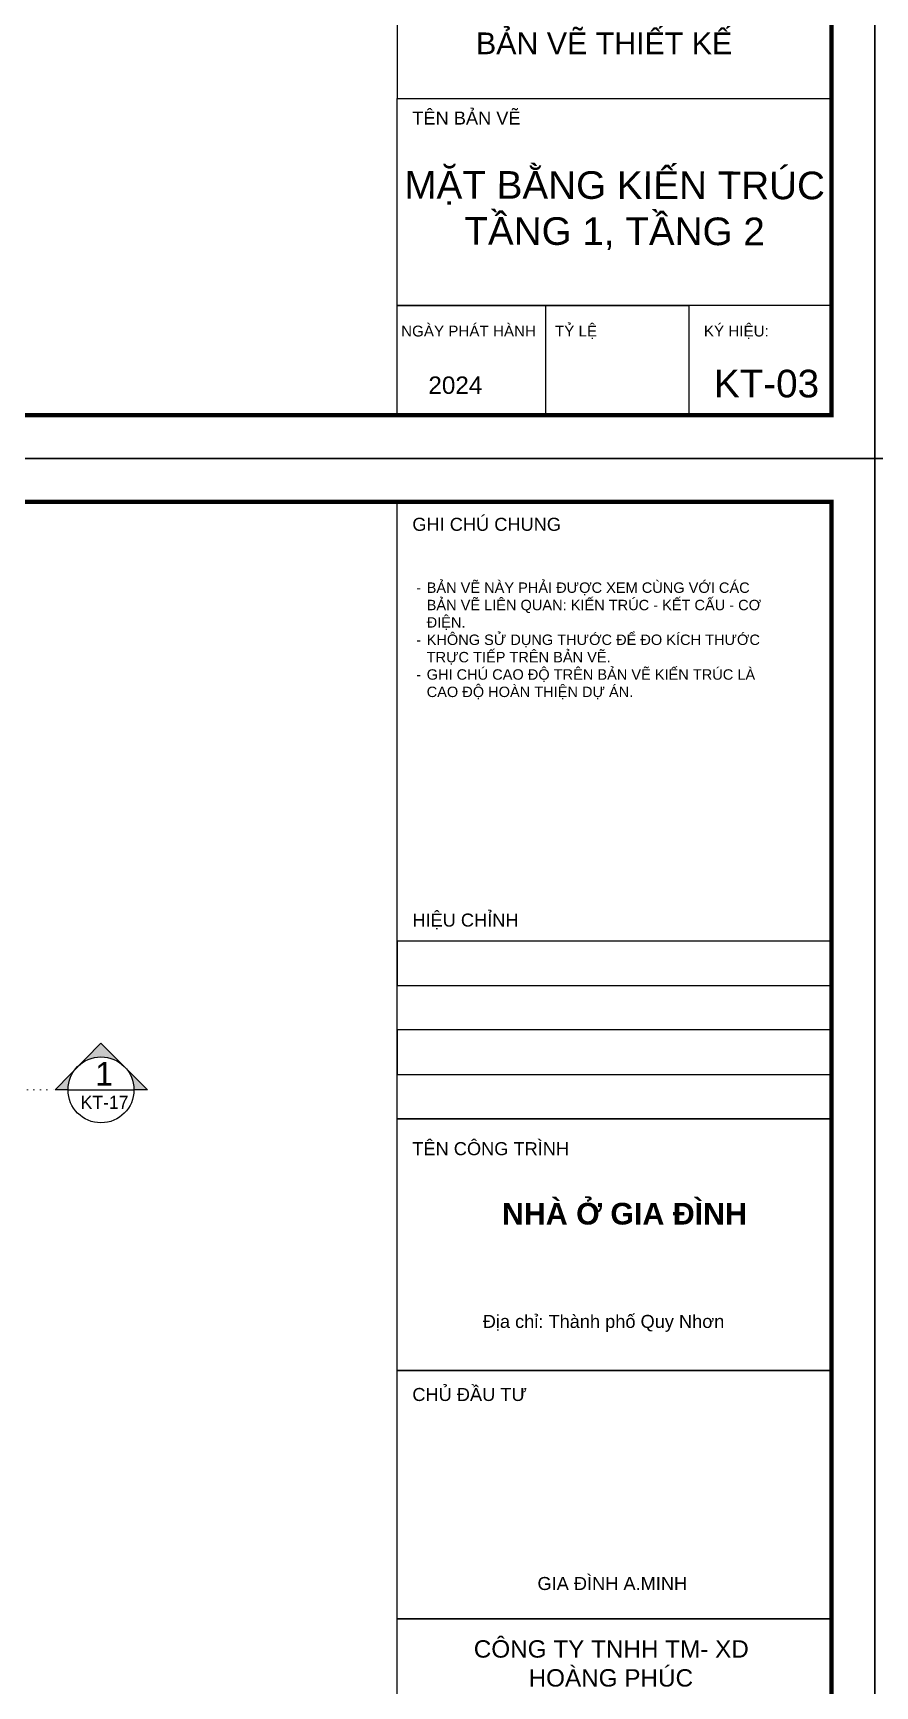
# Model space of a CAD drawing. Header units: inches. Extents: x 236662 to 497023, y -248575 to 81795.
# Drawn here: x 309536 to 317662, y -40259 to -24294 of the extents above; entities that cross this region are included whole.
import ezdxf
from ezdxf.enums import TextEntityAlignment as Align

# ---------------------------------------------------------------- set-up
doc = ezdxf.new("R2010")
doc.units = ezdxf.units.IN
doc.header["$LTSCALE"] = 10
doc.header["$MEASUREMENT"] = 0
doc.linetypes.add('CENTER2', pattern=[1.125, 0.75, -0.125, 0.125, -0.125])
doc.linetypes.add('DOT2', pattern=[0.125, 0, -0.125])
for name, color, linetype in [('01. HP_TEXT', 9, 'Continuous'), ('07. HP_KY HIEU', 43, 'Continuous'), ('truc', 2, 'CENTER2')]:
    doc.layers.add(name, color=color, linetype=linetype)
for name, color, linetype, lineweight in [('02. HP_BE TONG', 1, 'Continuous', 35), ('06. HP_THAY 1', 134, 'Continuous', 15), ('GHICHU', 7, 'Continuous', 9)]:
    doc.layers.add(name, color=color, linetype=linetype, lineweight=lineweight)
doc.layers.add('Tpl_Bound', color=1, linetype='Continuous', plot=False)
doc.styles.add('AVO', font='VNI-Avo-Bold.TTF')
doc.styles.get("Standard").update_dxf_attribs({"font": 'Arial.ttf'})
doc.styles.add('TA1', font='Arial.ttf')
doc.styles.add('TEXT (none)', font='Arial.ttf')

# ---------------------------------------------------------------- blocks, each defined once
blk = doc.blocks.new('KHUNG TEN A-3')
at = {"layer": '01. HP_TEXT'}
for points in [[(365.0000000000002, 220.9510433979019), (365.0000000000002, 292), (414.9999999999998, 292), (414.9999999999998, 220.9510433979019)], [(365.0000000000002, 241.4137818813176), (365.0000000000002, 236.2980972604635), (414.9999999999998, 236.2980972604635), (414.9999999999998, 241.4137818813176)], [(365.0000000000002, 231.1824126396102), (365.0000000000002, 236.2980972604635), (414.9999999999998, 236.2980972604635), (414.9999999999998, 231.1824126396102)], [(365.0000000000002, 231.1824126396102), (365.0000000000002, 226.0667280187561), (414.9999999999998, 226.0667280187561), (414.9999999999998, 231.1824126396102)], [(365.0000000000002, 220.9510433979019), (365.0000000000002, 226.0667280187561), (414.9999999999998, 226.0667280187561), (414.9999999999998, 220.9510433979019)], [(365.0000000000002, 191.9453258478782), (365.0000000000002, 220.9510433979019), (414.9999999999998, 220.9510433979019), (414.9999999999998, 191.9453258478782)], [(365.0000000000002, 163.3445738685962), (365.0000000000002, 191.9453258478782), (414.9999999999998, 191.9453258478782), (414.9999999999998, 163.3445738685962)], [(365.0000000000002, 116.7386527405854), (365.0000000000002, 163.3445738685962), (414.9999999999998, 163.3445738685962), (414.9999999999998, 116.7386527405854)], [(365.0000000000002, 61.34857596289418), (365.0000000000002, 41.47062960710662), (414.9999999999998, 41.47062960710662), (414.9999999999998, 61.34857596289418)], [(365.0000000000002, 17.61216440969178), (365.0000000000002, 41.47062960710662), (414.9999999999998, 41.47062960710662), (414.9999999999998, 17.61216440969178)], [(365.0000000000002, 5.000000000000682), (365.0000000000002, 17.61216440969178), (398.5623552153565, 17.61216440969178), (398.5623552153565, 5.000000000000682)], [(398.5623552153565, 5.000000000000682), (382.1247104307132, 5.000000000000682), (382.1247104307132, 17.61216440969178), (398.5623552153565, 17.61216440969178)], [(398.5623552153565, 5.000000000000682), (414.9999999999998, 5.000000000000682), (414.9999999999998, 17.61216440969178), (398.5623552153565, 17.61216440969178)]]:
    blk.add_lwpolyline(points, close=True, dxfattribs=at)
at = {"layer": '02. HP_BE TONG', "color": 1, "const_width": 0.5}
blk.add_lwpolyline([(15.00000000000011, 5.000000000000682), (414.9999999999998, 5.000000000000682), (414.9999999999998, 292), (15.00000000000011, 292)], close=True, dxfattribs=at)
at = {"layer": '06. HP_THAY 1'}
blk.add_lwpolyline([(1.137e-13, 297), (420.0000000000002, 297), (420.0000000000002, 6.821e-13), (1.137e-13, 6.821e-13)], close=True, dxfattribs=at)
at = {"layer": 'Defpoints'}
blk.add_lwpolyline([(1.137e-13, 6.821e-13), (419.9999999999998, 6.821e-13), (419.9999999999998, 297), (1.137e-13, 297)], close=True, dxfattribs=at)
at = {"layer": '01. HP_TEXT', "color": 7, "style": 'TA1'}
for s, height, p in [('GHI CHÚ CHUNG', 1.5, (366.7500000000002, 288.6716646632499)), ('HIỆU CHỈNH', 1.5, (366.7500000000002, 243.0859675091103)), ('TÊN CÔNG TRÌNH', 1.5, (366.7500000000002, 216.7542137861135)), ('CHỦ ĐẦU TƯ', 1.5, (366.7500000000002, 188.4398629314153)), ('TÊN BẢN VẼ', 1.5, (366.7500000000002, 38.47062960710696)), ('NGÀY PHÁT HÀNH', 1.249999999999999, (365.4570158360685, 14.05616144354621)), ('TỶ LỆ', 1.249999999999999, (383.1621541026194, 14.05616144354621)), ('KÝ HIỆU:', 1.249999999999999, (400.3123552153566, 14.05616144354621)), ('2024', 2, (368.59584386667, 7.449146253301705))]:
    blk.add_text(s, height=height, dxfattribs=at).set_placement(p)
at = {"layer": '01. HP_TEXT', "style": 'TA1'}
blk.add_text('BẢN VẼ THIẾT KẾ', height=2.499999999999999, dxfattribs=at).set_placement((388.8257329496529, 47.82272105315337), align=Align.MIDDLE_CENTER)
at = {"layer": '01. HP_TEXT', "attachment_point": 1}
for s, width, gutter_width, heights, insert, char_height, style in [('\\pi-1.2,l2.4,t2.4,4.8;-^IBẢN VẼ NÀY PHẢI ĐƯỢC XEM CÙNG VỚI CÁC \\P\\pi0,t4.8;BẢN VẼ LIÊN QUAN: KIẾN TRÚC - KẾT CẤU - CƠ \\PĐIỆN.\\P\\pi-1.2,t2.4,4.8;-^IKHÔNG SỬ DỤNG THƯỚC ĐỂ ĐO KÍCH THƯỚC \\P\\pi0,t4.8;TRỰC TIẾP TRÊN BẢN VẼ.\\P\\pi-1.2,t2.4,4.8;-^IGHI CHÚ CAO ĐỘ TRÊN BẢN VẼ KIẾN TRÚC LÀ \\P\\pi0,t4.8;CAO ĐỘ HOÀN THIỆN DỰ ÁN.', 42.63333691882796, 2.41112149158539, [32.3624766892565], (365.9999999999998, 282.7250599928623), 1.199999999999999, 'TEXT (none)'), ('\\pi10.25739;{\\fArial|b1|i0|c0|p34;NHÀ Ở GIA ĐÌNH}', 48.19043261467763, 0.0339382396561059, [17.71915629130297], (366.8095673853226, 211.2654273467462), 2.499999999999999, 'TA1'), ('\\pxi4.78245;CÔNG TY TNHH TM- XD \\P\\pi5.60885;      HOÀNG PHÚC', 53.45720519136125, 0.0254536797420794, [0], (364.2567647546758, 160.8803418782288), 2, 'TA1')]:
    blk.add_mtext_dynamic_manual_height_columns(s, width=width, gutter_width=gutter_width, heights=heights, dxfattribs=dict(at, insert=insert, char_height=char_height, style=style))
at = {"layer": '01. HP_TEXT', "color": 7, "char_height": 1.5, "attachment_point": 1, "style": 'TA1'}
for s, width, insert in [('\\A1;\\pxi-0.29899,l2,t4.70101,11.70101;Địa chỉ: Thành phố Quy Nhơn', 34.85130559429364, (372.2999021201751, 198.356034028928)), ('\\A1;\\pxi-1,l2,t4,11;GIA ĐÌNH A.MINH', 42.63333691882796, (379.6557956376802, 168.1681035332665))]:
    blk.add_mtext_dynamic_manual_height_columns(s, width=width, gutter_width=2.41112149158539, heights=[62.37116073187635], dxfattribs=dict(at, insert=insert))
blk = doc.blocks.new('sdfssdas')
at = {"lineweight": -3}
h = blk.add_hatch(color=256, dxfattribs=at)
edge = h.paths.add_edge_path()
edge.add_line((1902405, -245251.2094973724), (1902533.644847914, -245251.2094973722))
edge.add_ellipse((1902860.31151458, -245251.2094973711), major_axis=(-230.9882151873045, 230.9882151873045), ratio=0.999999999997832, start_angle=7.339835921497979, end_angle=45.00000000026131, ccw=False)
edge.add_line((1902601.706332402, -245051.6237492283), (1902405, -245251.2094973723))
edge = h.paths.add_edge_path()
edge.add_ellipse((1902860.31151458, -245251.2094973719), major_axis=(-230.9882151872279, 230.9882151872279), ratio=0.999999999995634, start_angle=314.99999999987494, end_angle=353.4927594007128, ccw=False)
edge.add_ellipse((1902860.31151458, -245251.209497372), major_axis=(-319.2831402481585, 69.06075198620113), ratio=0.9999999999966105, start_angle=237.2050219233946, end_angle=282.20502192325523, ccw=False)
edge.add_line((1903091.299729768, -245020.2212821844), (1902860.31151458, -244789.2330669968))
edge.add_line((1902860.31151458, -244789.2330669967), (1902656.989042233, -244995.5318030975))
edge = h.paths.add_edge_path()
edge.add_ellipse((1902860.31151458, -245251.2094973728), major_axis=(-109.3525430184075, 307.8199675923386), ratio=0.999999999990358, start_angle=250.4425005864913, end_angle=295.44250058605934, ccw=False)
edge.add_line((1903186.978181248, -245251.209497372), (1903322.287944956, -245251.2094973717))
edge.add_line((1903322.287944956, -245251.2094973717), (1903091.299729768, -245020.2212821843))
blk.add_line((1902533.644847914, -245251.209497373), (1903186.978181248, -245251.2094973728), dxfattribs=at)
blk.add_lwpolyline([(1902533.644847914, -245251.2094973722), (1902405, -245251.2094973723), (1902860.31151458, -244789.2330669967), (1903322.287944956, -245251.2094973717), (1903186.978181248, -245251.209497372)], dxfattribs=at)
blk.add_circle((1902860.311514582, -245251.2094973729), 326.6666666666681, dxfattribs=at)
at = {"layer": 'GHICHU', "color": 0, "linetype": 'Continuous', "attachment_point": 1, "style": 'AVO'}
for s, insert, char_height, width in [('{\\fVNI-Avo|b0|i0|c0|p2;1}', (1902805.07892162, -244975.0296229845), 234.375, 39462.40071614583), ('{\\fVNI-Avo|b0|i0|c0|p2;KT-17}', (1902658.543204735, -245310.0145320904), 130, 21888.47826388888)]:
    blk.add_mtext(s, dxfattribs=dict(at, insert=insert, char_height=char_height, width=width))
blk = doc.blocks.new('ádasdzz')
at = {"layer": 'truc', "color": 2, "linetype": 'DOT2', "lineweight": 5, "ltscale": 50}
blk.add_lwpolyline([(450.4282605358167, -644.39876432452), (6833.817897205648, -644.39876432452), (6833.817897205648, -2300.176163937809), (21309.64613677532, -2300.176163937809)], dxfattribs=at)
at = {"xscale": 0.9750026861104956, "yscale": 0.9750026861104956, "zscale": 0.9750026861104956}
blk.add_blockref('sdfssdas', (-1833540.338933262, 236820.4118678481), dxfattribs=at)

msp = doc.modelspace()

# ---------------------------------------------------------------- linework, layer by layer
at = {"layer": 'Tpl_Bound', "color": 1}
for points in [[(282444.6130190566, -28403.81589601065), (282444.6130190566, -3500.078169804991), (317853.9658871179, -3500.078169804991), (317853.9658871179, -28403.81589601065)], [(317662.0199046001, -28403.81589601064), (317662.0199046001, -3500.078169804984), (353071.3727726614, -3500.078169804984), (353071.3727726614, -28403.81589601064)], [(282444.6130190566, -53307.55362221473), (282444.6130190566, -28403.81589600908), (317853.9658871179, -28403.81589600908), (317853.9658871179, -53307.55362221473)], [(317662.0199046001, -53307.55362221476), (317662.0199046001, -28403.81589600911), (353071.3727726614, -28403.81589600911), (353071.3727726614, -53307.55362221476)]]:
    msp.add_lwpolyline(points, close=True, dxfattribs=at)

# ---------------------------------------------------------------- block references
at = {"color": 1, "xscale": 83.85096877510341, "yscale": 83.85096877510341, "zscale": 83.85096877510341}
for p in [(282444.6130190566, -28403.8158960107, 10.27651843348151), (317662.0199046001, -28403.8158960107, 10.2765184334815), (282444.6130190566, -53307.55362221479, 20.55303686696303), (317662.0199046001, -53307.55362221481, 20.55303686696305)]:
    msp.add_blockref('KHUNG TEN A-3', p, dxfattribs=at)
at = {"layer": '07. HP_KY HIEU'}
msp.add_blockref('ádasdzz', (288438.1026858474, -32201.30787239855, -6.307693845551874), dxfattribs=at)

# ---------------------------------------------------------------- texts
at = {"char_height": 266.8530078419971, "attachment_point": 1, "rotation": 359.8985643057836}
for s, width, insert in [('\\pxqc;MẶT BẰNG KIẾN TRÚC TẦNG 1, TẦNG 2', 4182.071635771325, (313059.2371811163, -25625.8749924703, 10.27651843348151)), ('KT-03', 1044.004912610713, (316108.5516789296, -27545.07368534706, 10.27651843348151))]:
    msp.add_mtext_dynamic_manual_height_columns(s, width=width, gutter_width=6.988056584177777, heights=[0], dxfattribs=dict(at, insert=insert))

doc.saveas('drawing.dxf')
